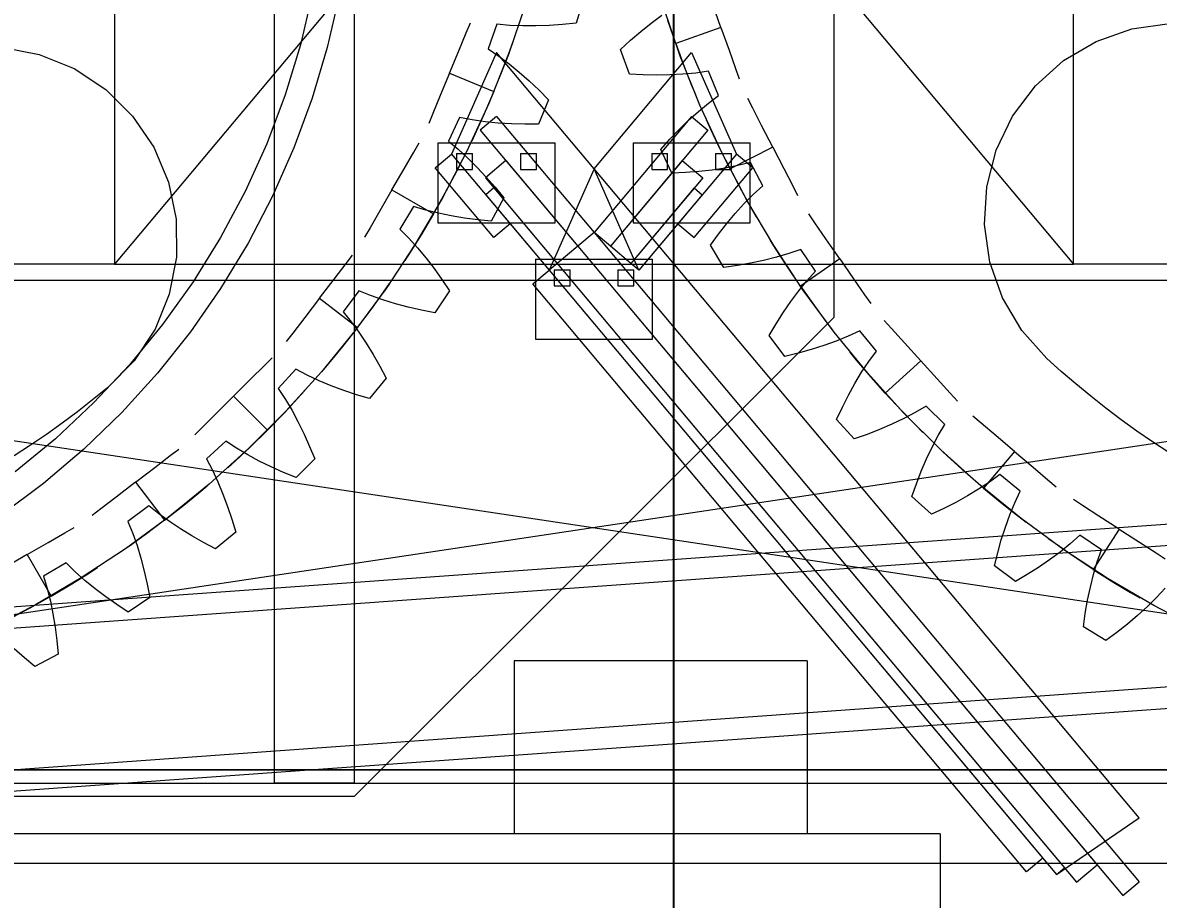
# Model space of a CAD drawing. Header units: millimetres. Extents: x -1970 to 59977, y -65068 to 6837.
# Drawn here: x 25513.7 to 25940, y 1271.4 to 1600.7 of the extents above; entities that cross this region are included whole.
import ezdxf

# ---------------------------------------------------------------- set-up
doc = ezdxf.new("R2010")
doc.units = ezdxf.units.MM
doc.layers.add('COTAS_P', color=1, linetype='Continuous', lineweight=0)
doc.layers.add('lateral_briquetadora', color=7, linetype='Continuous', lineweight=0)
doc.dimstyles.new('R19_100', dxfattribs={"dimtxt": 250, "dimasz": 150, "dimexe": 150, "dimexo": 80, "dimgap": 100, "dimtad": 1, "dimtih": 1, "dimtoh": 1, "dimdsep": 46, "dimcen": 0.09, "dimadec": 0, "dimazin": 0, "dimtfac": 1, "dimtdec": 4, "dimtofl": 0, "dimtmove": 0, "dimatfit": 3, "dimfxl": 1, "dimtolj": 1, "dimtzin": 0, "dimarcsym": 0})

# ---------------------------------------------------------------- blocks, each defined once
blk = doc.blocks.new('*D5')
at = {"layer": 'COTAS_P', "color": 0, "lineweight": -2, "transparency": 16777216}
for p, q in [((25438.19, 3195.06), (25908.19, 3195.06)), ((25758.19, 150), (25758.19, 3045.06)), ((25438.19, 0), (25908.19, 0))]:
    blk.add_line(p, q, dxfattribs=at)
at = {"layer": 'COTAS_P', "color": 0, "transparency": 16777216}
for points in [[(25733.19, 3045.06), (25783.19, 3045.06), (25758.19, 3195.06)], [(25733.19, 150), (25783.19, 150), (25758.19, 0)]]:
    blk.add_solid(points, dxfattribs=at)
at = {"layer": 'Defpoints', "color": 0, "transparency": 16777216}
for p in [(25358.19, 3195.06), (25758.19, 3195.06), (25358.19, 0)]:
    blk.add_point(p, dxfattribs=at)
blk = doc.blocks.new('*D6')
at = {"layer": 'COTAS_P', "color": 0, "lineweight": -2, "transparency": 16777216}
for p, q in [((25128.19, 1262), (25128.19, 2232)), ((27628.19, 1262), (27628.19, 2232)), ((25278.19, 2082), (27478.19, 2082))]:
    blk.add_line(p, q, dxfattribs=at)
at = {"layer": 'COTAS_P', "color": 0, "transparency": 16777216}
for points in [[(25278.19, 2107), (25278.19, 2057), (25128.19, 2082)], [(27478.19, 2107), (27478.19, 2057), (27628.19, 2082)]]:
    blk.add_solid(points, dxfattribs=at)
at = {"layer": 'Defpoints', "color": 0, "transparency": 16777216}
for p in [(27628.19, 2082), (25128.19, 1182), (27628.19, 1182)]:
    blk.add_point(p, dxfattribs=at)

msp = doc.modelspace()

# ---------------------------------------------------------------- linework, layer by layer
at = {"layer": 'lateral_briquetadora'}
for p, q in [((25548.187, 1940), (25548.187, 1510)), ((25548.187, 1940), (25908.187, 1510)), ((25908.187, 1940), (25548.187, 1510)), ((25908.187, 1510), (25908.187, 1940)), ((25818.187, 1655), (25818.187, 1490)), ((25608.187, 1315), (25608.187, 1650)), ((25638.187, 1650), (25638.187, 1315)), ((25622.422, 1611.473), (25617.964, 1592.354)), ((25632.47, 1610.741), (25628.048, 1591.367)), ((25702.448, 1607.575), (25696.02, 1588.77)), ((25724.328, 1609.985), (25721.465, 1600.548)), ((25775.814, 1598.919), (25772.744, 1607.498)), ((25749.684, 1600.547), (25753.657, 1603.483)), ((25760.569, 1588.187), (25754.112, 1606.982)), ((25680.232, 1596.949), (25681.783, 1600.696)), ((25691.722, 1600.155), (25688.404, 1590.882)), ((25696.523, 1599.71), (25691.722, 1600.155)), ((25701.4, 1599.496), (25696.523, 1599.71)), ((25706.339, 1599.488), (25701.4, 1599.496)), ((25711.333, 1599.667), (25706.339, 1599.488)), ((25716.377, 1600.023), (25711.333, 1599.667)), ((25721.465, 1600.548), (25716.377, 1600.023)), ((25745.78, 1597.428), (25749.684, 1600.547)), ((25758.866, 1592.855), (25755.896, 1601.47)), ((25775.814, 1598.919), (25758.866, 1592.855)), ((25775.814, 1598.919), (25778.883, 1590.34)), ((25930.117, 1598.383), (25944.189, 1600.379)), ((25677.435, 1590.199), (25680.232, 1596.949)), ((25741.941, 1594.137), (25745.78, 1597.428)), ((25916.705, 1593.68), (25930.117, 1598.383)), ((25505.848, 1591.501), (25519.805, 1588.817)), ((25617.964, 1592.354), (25612.266, 1573.568)), ((25628.048, 1591.367), (25622.394, 1572.316)), ((25688.404, 1590.882), (25692.398, 1588.18)), ((25696.544, 1590.192), (25697.919, 1594.012)), ((25738.166, 1590.685), (25741.941, 1594.137)), ((25741.488, 1581.4), (25738.166, 1590.685)), ((25758.866, 1592.855), (25762.035, 1584.311)), ((25778.883, 1590.34), (25781.345, 1583.46)), ((25904.469, 1586.452), (25916.705, 1593.68)), ((25519.805, 1588.817), (25532.97, 1583.462)), ((25673.948, 1581.781), (25677.435, 1590.199)), ((25691.542, 1589.523), (25674.689, 1551.381)), ((25696.02, 1588.77), (25688.648, 1570.314)), ((25728.187, 1545.851), (25691.542, 1589.523)), ((25692.398, 1588.18), (25696.303, 1585.252)), ((25693.968, 1583.352), (25696.544, 1590.192)), ((25728.187, 1545.851), (25764.831, 1589.523)), ((25767.971, 1569.743), (25760.569, 1588.187)), ((25764.831, 1589.523), (25781.684, 1551.381)), ((25893.877, 1576.974), (25904.469, 1586.452)), ((25532.97, 1583.462), (25544.837, 1575.641)), ((25673.948, 1581.781), (25670.462, 1573.363)), ((25673.948, 1581.781), (25690.578, 1574.892)), ((25690.578, 1574.892), (25693.968, 1583.352)), ((25696.303, 1585.252), (25700.126, 1582.125)), ((25700.126, 1582.125), (25703.873, 1578.818)), ((25766.441, 1581.787), (25761.581, 1581.335)), ((25762.035, 1584.311), (25764.721, 1577.512)), ((25771.215, 1582.468), (25766.441, 1581.787)), ((25774.984, 1573.368), (25771.215, 1582.468)), ((25781.345, 1583.46), (25782.711, 1579.642)), ((25703.873, 1578.818), (25707.546, 1575.343)), ((25746.596, 1581.126), (25741.488, 1581.4)), ((25751.651, 1581.018), (25746.596, 1581.126)), ((25756.648, 1581.084), (25751.651, 1581.018)), ((25761.581, 1581.335), (25756.648, 1581.084)), ((25764.721, 1577.512), (25766.267, 1573.759)), ((25544.837, 1575.641), (25554.951, 1565.656)), ((25612.266, 1573.568), (25605.35, 1555.195)), ((25670.462, 1573.363), (25667.665, 1566.612)), ((25690.578, 1574.892), (25686.993, 1566.514)), ((25707.546, 1575.343), (25711.147, 1571.71)), ((25771.127, 1570.474), (25774.984, 1573.368)), ((25885.338, 1565.613), (25893.877, 1576.974)), ((25622.394, 1572.316), (25615.531, 1553.667)), ((25688.648, 1570.314), (25680.35, 1552.255)), ((25711.147, 1571.71), (25707.373, 1562.599)), ((25767.371, 1567.358), (25771.127, 1570.474)), ((25776.297, 1551.698), (25767.971, 1569.743)), ((25787.784, 1568.608), (25785.931, 1572.215)), ((25554.951, 1565.656), (25562.922, 1553.889)), ((25667.665, 1566.612), (25666.114, 1562.866)), ((25677.734, 1565.124), (25673.523, 1556.22)), ((25682.469, 1564.21), (25677.734, 1565.124)), ((25686.993, 1566.514), (25683.978, 1559.855)), ((25691.542, 1565.523), (25685.413, 1560.38)), ((25691.542, 1565.523), (25728.187, 1521.851)), ((25764.831, 1565.523), (25728.187, 1521.851)), ((25763.705, 1564.047), (25767.371, 1567.358)), ((25764.831, 1565.523), (25770.96, 1560.38)), ((25791.122, 1562.109), (25787.784, 1568.608)), ((25879.18, 1552.804), (25885.338, 1565.613)), ((25687.301, 1563.519), (25682.469, 1564.21)), ((25692.216, 1563.027), (25687.301, 1563.519)), ((25697.204, 1562.716), (25692.216, 1563.027)), ((25702.258, 1562.576), (25697.204, 1562.716)), ((25707.373, 1562.599), (25702.258, 1562.576)), ((25756.627, 1556.909), (25760.125, 1560.56)), ((25760.125, 1560.56), (25763.705, 1564.047)), ((25772.078, 1560.541), (25770.395, 1564.235)), ((25775.205, 1553.934), (25772.078, 1560.541)), ((25795.285, 1554.004), (25791.122, 1562.109)), ((25673.523, 1556.22), (25677.233, 1553.14)), ((25683.978, 1559.855), (25682.25, 1556.182)), ((25685.413, 1560.38), (25722.058, 1516.709)), ((25770.96, 1560.38), (25734.315, 1516.709)), ((25753.209, 1553.103), (25756.627, 1556.909)), ((25562.922, 1553.889), (25568.444, 1540.793)), ((25605.35, 1555.195), (25597.248, 1537.313)), ((25615.531, 1553.667), (25607.487, 1535.496)), ((25656.852, 1545.766), (25660.506, 1552.094)), ((25660.506, 1552.094), (25662.533, 1555.606)), ((25669.542, 1555.523), (25713.542, 1555.523)), ((25669.542, 1555.523), (25669.542, 1525.523)), ((25680.35, 1552.255), (25671.149, 1534.64)), ((25677.233, 1553.14), (25680.832, 1549.843)), ((25713.542, 1525.523), (25713.542, 1555.523)), ((25742.831, 1555.523), (25786.831, 1555.523)), ((25742.831, 1555.523), (25742.831, 1525.523)), ((25757.426, 1544.189), (25753.209, 1553.103)), ((25779.274, 1545.779), (25775.205, 1553.934)), ((25795.285, 1554.004), (25779.274, 1545.779)), ((25786.831, 1525.523), (25786.831, 1555.523)), ((25795.285, 1554.004), (25799.448, 1545.899)), ((25875.639, 1539.04), (25879.18, 1552.804)), ((25668.561, 1546.239), (25674.689, 1551.381)), ((25674.689, 1551.381), (25711.334, 1507.71)), ((25674.689, 1551.381), (25696.676, 1525.178)), ((25676.542, 1551.523), (25682.542, 1551.523)), ((25676.542, 1551.523), (25676.542, 1545.523)), ((25680.832, 1549.843), (25684.331, 1546.357)), ((25682.542, 1545.523), (25682.542, 1551.523)), ((25695.055, 1548.89), (25687.395, 1542.462)), ((25695.055, 1548.89), (25722.058, 1516.709)), ((25700.542, 1551.523), (25706.542, 1551.523)), ((25700.542, 1551.523), (25700.542, 1545.523)), ((25706.542, 1545.523), (25706.542, 1551.523)), ((25761.318, 1548.89), (25734.315, 1516.709)), ((25781.684, 1551.381), (25745.04, 1507.71)), ((25749.831, 1551.523), (25755.831, 1551.523)), ((25749.831, 1551.523), (25749.831, 1545.523)), ((25755.831, 1545.523), (25755.831, 1551.523)), ((25781.684, 1551.381), (25759.697, 1525.178)), ((25761.318, 1548.89), (25768.978, 1542.462)), ((25773.831, 1551.523), (25779.831, 1551.523)), ((25773.831, 1551.523), (25773.831, 1545.523)), ((25785.526, 1534.097), (25776.297, 1551.698)), ((25779.831, 1545.523), (25779.831, 1551.523)), ((25787.813, 1546.239), (25781.684, 1551.381)), ((25786.904, 1548.165), (25782.22, 1547.02)), ((25791.547, 1539.479), (25786.904, 1548.165)), ((25652.297, 1537.875), (25656.852, 1545.766)), ((25690.547, 1520.036), (25668.561, 1546.239)), ((25675.796, 1543.265), (25677.659, 1546.873)), ((25676.542, 1545.523), (25682.542, 1545.523)), ((25684.331, 1546.357), (25687.736, 1542.698)), ((25700.542, 1545.523), (25706.542, 1545.523)), ((25728.187, 1545.851), (25711.334, 1507.71)), ((25932.802, 1302), (25728.187, 1545.851)), ((25745.04, 1507.71), (25728.187, 1545.851)), ((25749.831, 1545.523), (25755.831, 1545.523)), ((25762.535, 1544.417), (25757.426, 1544.189)), ((25767.577, 1544.804), (25762.535, 1544.417)), ((25765.826, 1520.036), (25787.813, 1546.239)), ((25772.544, 1545.36), (25767.577, 1544.804)), ((25777.428, 1546.093), (25772.544, 1545.36)), ((25773.831, 1545.523), (25779.831, 1545.523)), ((25782.22, 1547.02), (25777.428, 1546.093)), ((25779.274, 1545.779), (25783.532, 1537.722)), ((25799.448, 1545.899), (25802.787, 1539.399)), ((25568.444, 1540.793), (25571.306, 1526.872)), ((25672.35, 1536.819), (25675.796, 1543.265)), ((25687.395, 1542.462), (25714.398, 1510.281)), ((25687.736, 1542.698), (25691.051, 1538.88)), ((25768.978, 1542.462), (25741.975, 1510.281)), ((25787.993, 1536.22), (25791.547, 1539.479)), ((25802.787, 1539.399), (25804.64, 1535.792)), ((25597.248, 1537.313), (25587.994, 1520)), ((25607.487, 1535.496), (25598.295, 1517.878)), ((25652.297, 1537.875), (25647.741, 1529.984)), ((25652.297, 1537.875), (25667.885, 1528.875)), ((25667.885, 1528.875), (25672.35, 1536.819)), ((25690.609, 1538.632), (25687.545, 1536.06)), ((25687.545, 1536.06), (25711.334, 1507.71)), ((25694.277, 1534.911), (25689.629, 1526.214)), ((25690.609, 1538.632), (25714.398, 1510.281)), ((25691.051, 1538.88), (25694.277, 1534.911)), ((25765.764, 1538.632), (25741.975, 1510.281)), ((25768.829, 1536.06), (25745.04, 1507.71)), ((25765.764, 1538.632), (25768.829, 1536.06)), ((25783.532, 1537.722), (25787.081, 1531.332)), ((25784.56, 1532.751), (25787.993, 1536.22)), ((25874.851, 1524.849), (25875.639, 1539.04)), ((25660.381, 1531.632), (25655.317, 1523.184)), ((25665.003, 1530.258), (25660.381, 1531.632)), ((25671.149, 1534.64), (25661.067, 1517.514)), ((25781.237, 1529.097), (25784.56, 1532.751)), ((25795.635, 1516.987), (25785.526, 1534.097)), ((25787.081, 1531.332), (25789.104, 1527.812)), ((25571.306, 1526.872), (25571.396, 1512.66)), ((25647.741, 1529.984), (25644.087, 1523.656)), ((25667.885, 1528.875), (25663.237, 1521.036)), ((25669.744, 1529.098), (25665.003, 1530.258)), ((25674.586, 1528.126), (25669.744, 1529.098)), ((25679.52, 1527.327), (25674.586, 1528.126)), ((25684.536, 1526.693), (25679.52, 1527.327)), ((25689.629, 1526.214), (25684.536, 1526.693)), ((25778.015, 1525.275), (25781.237, 1529.097)), ((25811.109, 1525.515), (25808.801, 1528.849)), ((25644.087, 1523.656), (25642.06, 1520.144)), ((25655.317, 1523.184), (25658.707, 1519.755)), ((25669.542, 1525.523), (25713.542, 1525.523)), ((25696.676, 1525.178), (25690.547, 1520.036)), ((25742.831, 1525.523), (25786.831, 1525.523)), ((25759.697, 1525.178), (25765.826, 1520.036)), ((25774.892, 1521.299), (25778.015, 1525.275)), ((25815.267, 1519.506), (25811.109, 1525.515)), ((25876.846, 1510.778), (25874.851, 1524.849)), ((25587.994, 1520), (25577.627, 1503.329)), ((25598.295, 1517.878), (25587.994, 1500.884)), ((25658.707, 1519.755), (25661.966, 1516.121)), ((25663.237, 1521.036), (25659.378, 1514.828)), ((25728.187, 1521.851), (25722.058, 1516.709)), ((25728.187, 1521.851), (25932.802, 1278)), ((25734.315, 1516.709), (25728.187, 1521.851)), ((25771.864, 1517.177), (25774.892, 1521.299)), ((25796.591, 1515.466), (25794.44, 1518.909)), ((25820.453, 1512.014), (25815.267, 1519.506)), ((25661.067, 1517.514), (25650.131, 1500.92)), ((25659.378, 1514.828), (25657.185, 1511.412)), ((25661.966, 1516.121), (25665.106, 1512.309)), ((25722.058, 1516.709), (25714.398, 1510.281)), ((25722.058, 1516.709), (25926.674, 1272.858)), ((25722.058, 1516.709), (25917.032, 1284.348)), ((25741.975, 1510.281), (25734.315, 1516.709)), ((25776.934, 1508.719), (25771.864, 1517.177)), ((25806.597, 1500.411), (25795.635, 1516.987)), ((25800.553, 1509.324), (25796.591, 1515.466)), ((25801.331, 1513.966), (25796.653, 1512.574)), ((25805.881, 1515.565), (25801.331, 1513.966)), ((25811.353, 1507.376), (25805.881, 1515.565)), ((25548.187, 1510), (25108.187, 1510)), ((25548.187, 1510), (25908.187, 1510)), ((25571.396, 1512.66), (25568.713, 1498.703)), ((25630.646, 1504.4), (25635.094, 1510.197)), ((25635.094, 1510.197), (25637.563, 1513.414)), ((25665.106, 1512.309), (25668.136, 1508.334)), ((25706.187, 1511.851), (25750.187, 1511.851)), ((25706.187, 1511.851), (25706.187, 1481.851)), ((25714.398, 1510.281), (25711.334, 1507.71)), ((25714.398, 1510.281), (25909.371, 1277.92)), ((25714.398, 1510.281), (25904.872, 1283.283)), ((25745.04, 1507.71), (25741.975, 1510.281)), ((25750.187, 1481.851), (25750.187, 1511.851)), ((25781.996, 1509.446), (25776.934, 1508.719)), ((25786.976, 1510.326), (25781.996, 1509.446)), ((25791.864, 1511.366), (25786.976, 1510.326)), ((25796.653, 1512.574), (25791.864, 1511.366)), ((25805.652, 1501.77), (25800.553, 1509.324)), ((25820.453, 1512.014), (25805.652, 1501.77)), ((25820.453, 1512.014), (25825.638, 1504.522)), ((25881.549, 1497.366), (25876.846, 1510.778)), ((26348.187, 1510), (25908.187, 1510)), ((25668.136, 1508.334), (25671.06, 1504.209)), ((25705.205, 1502.568), (25711.334, 1507.71)), ((25711.334, 1507.71), (25901.808, 1280.712)), ((25711.334, 1507.71), (25896.665, 1286.84)), ((25713.187, 1507.851), (25719.187, 1507.851)), ((25713.187, 1507.851), (25713.187, 1501.851)), ((25719.187, 1501.851), (25719.187, 1507.851)), ((25737.187, 1507.851), (25743.187, 1507.851)), ((25737.187, 1507.851), (25737.187, 1501.851)), ((25743.187, 1501.851), (25743.187, 1507.851)), ((25808.135, 1503.784), (25811.353, 1507.376)), ((25108.187, 1504), (26348.187, 1504)), ((25108.187, 1504), (26334.853, 1320)), ((26348.187, 1504), (25121.52, 1320)), ((25577.627, 1503.329), (25566.193, 1487.372)), ((25587.994, 1500.884), (25576.625, 1484.586)), ((25625.099, 1497.171), (25630.646, 1504.4)), ((25650.131, 1500.92), (25638.368, 1484.901)), ((25649.101, 1499.448), (25651.419, 1502.781)), ((25671.06, 1504.209), (25673.883, 1499.943)), ((25890.537, 1281.698), (25705.205, 1502.568)), ((25713.187, 1501.851), (25719.187, 1501.851)), ((25737.187, 1501.851), (25743.187, 1501.851)), ((25805.058, 1499.995), (25808.135, 1503.784)), ((25805.652, 1501.77), (25810.925, 1494.338)), ((25825.638, 1504.522), (25829.796, 1498.514)), ((25568.713, 1498.703), (25563.358, 1485.538)), ((25625.099, 1497.171), (25619.552, 1489.942)), ((25625.099, 1497.171), (25639.379, 1486.213)), ((25639.828, 1500.002), (25633.961, 1492.091)), ((25644.293, 1498.182), (25639.828, 1500.002)), ((25648.897, 1496.562), (25644.293, 1498.182)), ((25644.843, 1493.507), (25649.101, 1499.448)), ((25653.621, 1495.12), (25648.897, 1496.562)), ((25673.883, 1499.943), (25668.404, 1491.744)), ((25802.109, 1496.033), (25805.058, 1499.995)), ((25818.385, 1484.411), (25806.597, 1500.411)), ((25829.796, 1498.514), (25832.104, 1495.18)), ((25888.778, 1485.129), (25881.549, 1497.366)), ((25349.739, 1369.773), (27106.851, 1495.911)), ((25639.379, 1486.213), (25644.843, 1493.507)), ((25658.453, 1493.842), (25653.621, 1495.12)), ((25663.383, 1492.719), (25658.453, 1493.842)), ((25668.404, 1491.744), (25663.383, 1492.719)), ((25799.278, 1491.914), (25802.109, 1496.033)), ((25810.925, 1494.338), (25815.278, 1488.466)), ((25619.552, 1489.942), (25615.104, 1484.145)), ((25633.961, 1492.091), (25636.998, 1488.346)), ((25636.998, 1488.346), (25639.885, 1484.411)), ((25818.187, 1490), (25638.187, 1310)), ((25796.56, 1487.651), (25799.278, 1491.914)), ((25815.278, 1488.466), (25817.743, 1485.24)), ((25839.86, 1485.834), (25837.136, 1488.839)), ((25350.312, 1361.793), (27107.423, 1487.931)), ((25566.193, 1487.372), (25553.739, 1472.196)), ((25563.358, 1485.538), (25555.537, 1473.671)), ((25576.625, 1484.586), (25564.235, 1469.049)), ((25615.104, 1484.145), (25612.636, 1480.928)), ((25638.368, 1484.901), (25625.809, 1469.499)), ((25639.379, 1486.213), (25633.748, 1479.048)), ((25639.885, 1484.411), (25642.636, 1480.309)), ((25793.95, 1483.252), (25796.56, 1487.651)), ((25830.969, 1469.028), (25818.385, 1484.411)), ((25827.961, 1484.982), (25823.59, 1482.945)), ((25834.209, 1477.368), (25827.961, 1484.982)), ((25844.767, 1480.42), (25839.86, 1485.834)), ((25898.255, 1474.537), (25888.778, 1485.129)), ((25642.636, 1480.309), (25645.262, 1476.056)), ((25706.187, 1481.851), (25750.187, 1481.851)), ((25799.824, 1475.331), (25793.95, 1483.252)), ((25819.071, 1481.101), (25814.423, 1479.429)), ((25823.59, 1482.945), (25819.071, 1481.101)), ((25850.886, 1473.669), (25844.767, 1480.42)), ((25633.748, 1479.048), (25629.112, 1473.397)), ((25645.262, 1476.056), (25647.768, 1471.665)), ((25804.791, 1476.552), (25799.824, 1475.331)), ((25809.66, 1477.915), (25804.791, 1476.552)), ((25814.423, 1479.429), (25809.66, 1477.915)), ((25826.777, 1473.977), (25824.196, 1477.11)), ((25831.359, 1473.479), (25834.209, 1477.368)), ((25553.739, 1472.196), (25540.319, 1457.868)), ((25555.537, 1473.671), (25545.551, 1463.557)), ((25599.264, 1466.808), (25604.431, 1471.975)), ((25604.431, 1471.975), (25607.298, 1474.842)), ((25629.112, 1473.397), (25626.492, 1470.296)), ((25647.768, 1471.665), (25650.159, 1467.143)), ((25831.507, 1468.404), (25826.777, 1473.977)), ((25828.669, 1469.406), (25831.359, 1473.479)), ((25850.886, 1473.669), (25837.548, 1461.581)), ((25850.886, 1473.669), (25857.005, 1466.918)), ((25903.629, 1469.708), (25898.255, 1474.537)), ((25564.235, 1469.049), (25550.875, 1454.338)), ((25592.821, 1460.365), (25599.264, 1466.808)), ((25616.273, 1470.54), (25609.659, 1463.242)), ((25625.809, 1469.499), (25612.487, 1454.753)), ((25620.539, 1468.291), (25616.273, 1470.54)), ((25624.962, 1466.227), (25620.539, 1468.291)), ((25650.159, 1467.143), (25643.903, 1459.52)), ((25826.122, 1465.174), (25828.669, 1469.406)), ((25844.315, 1454.303), (25830.969, 1469.028)), ((25837.548, 1461.581), (25831.507, 1468.404)), ((25857.005, 1466.918), (25861.912, 1461.504)), ((25909.104, 1464.994), (25903.629, 1469.708)), ((25545.551, 1463.557), (25539.947, 1458.997)), ((25609.659, 1463.242), (25612.315, 1459.217)), ((25616.916, 1459.49), (25619.648, 1462.492)), ((25629.522, 1464.329), (25624.962, 1466.227)), ((25634.205, 1462.584), (25629.522, 1464.329)), ((25639.001, 1460.983), (25634.205, 1462.584)), ((25823.708, 1460.798), (25826.122, 1465.174)), ((25914.678, 1460.398), (25909.104, 1464.994)), ((25539.947, 1458.997), (25534.247, 1454.558)), ((25592.821, 1460.365), (25586.378, 1453.922)), ((25592.821, 1460.365), (25605.549, 1447.637)), ((25611.918, 1454.156), (25616.916, 1459.49)), ((25612.315, 1459.217), (25614.802, 1455.018)), ((25643.903, 1459.52), (25639.001, 1460.983)), ((25821.421, 1456.289), (25823.708, 1460.798)), ((25837.548, 1461.581), (25843.746, 1454.9)), ((25861.912, 1461.504), (25864.635, 1458.499)), ((25920.349, 1455.921), (25914.678, 1460.398)), ((25540.319, 1457.868), (25525.99, 1444.448)), ((25534.247, 1454.558), (25528.454, 1450.24)), ((25550.875, 1454.338), (25536.6, 1440.514)), ((25586.378, 1453.922), (25581.212, 1448.756)), ((25612.487, 1454.753), (25598.434, 1440.7)), ((25605.549, 1447.637), (25611.918, 1454.156)), ((25614.802, 1455.018), (25617.138, 1450.666)), ((25819.255, 1451.655), (25821.421, 1456.289)), ((25843.746, 1454.9), (25848.829, 1449.647)), ((25858.39, 1440.272), (25844.315, 1454.303)), ((25848.782, 1454.255), (25844.466, 1451.977)), ((25852.933, 1456.71), (25848.782, 1454.255)), ((25859.897, 1449.746), (25852.933, 1456.71)), ((25926.113, 1451.566), (25920.349, 1455.921)), ((25528.454, 1450.24), (25522.571, 1446.047)), ((25617.138, 1450.666), (25619.334, 1446.176)), ((25825.877, 1444.348), (25819.255, 1451.655)), ((25840.004, 1449.857), (25835.413, 1447.884)), ((25844.466, 1451.977), (25840.004, 1449.857)), ((25848.829, 1449.647), (25851.694, 1446.77)), ((25857.441, 1445.596), (25859.897, 1449.746)), ((25873.544, 1450.246), (25870.452, 1452.87)), ((25879.115, 1445.519), (25873.544, 1450.246)), ((25931.969, 1447.334), (25926.113, 1451.566)), ((25522.571, 1446.047), (25516.6, 1441.98)), ((25581.212, 1448.756), (25578.344, 1445.888)), ((25605.549, 1447.637), (25599.031, 1441.269)), ((25619.334, 1446.176), (25621.398, 1441.56)), ((25830.701, 1446.05), (25825.877, 1444.348)), ((25835.413, 1447.884), (25830.701, 1446.05)), ((25855.164, 1441.279), (25857.441, 1445.596)), ((25886.063, 1439.624), (25879.115, 1445.519)), ((25937.913, 1443.227), (25931.969, 1447.334)), ((25516.6, 1441.98), (25510.543, 1438.04)), ((25525.99, 1444.448), (25510.815, 1431.994)), ((25589.945, 1443.527), (25582.647, 1436.913)), ((25593.969, 1440.871), (25589.945, 1443.527)), ((25599.031, 1441.269), (25593.697, 1436.271)), ((25621.398, 1441.56), (25623.334, 1436.826)), ((25853.044, 1436.818), (25855.164, 1441.279)), ((25943.943, 1439.248), (25937.913, 1443.227)), ((25536.6, 1440.514), (25521.468, 1427.632)), ((25563.244, 1433.634), (25569.041, 1438.082)), ((25569.041, 1438.082), (25572.258, 1440.551)), ((25582.647, 1436.913), (25584.896, 1432.648)), ((25598.434, 1440.7), (25583.687, 1427.377)), ((25598.169, 1438.384), (25593.969, 1440.871)), ((25602.521, 1436.048), (25598.169, 1438.384)), ((25623.334, 1436.826), (25616.361, 1429.853)), ((25851.071, 1432.226), (25853.044, 1436.818)), ((25873.157, 1426.973), (25858.39, 1440.272)), ((25862.121, 1436.783), (25859.152, 1439.552)), ((25886.063, 1439.624), (25874.418, 1425.899)), ((25886.063, 1439.624), (25893.011, 1433.729)), ((25354.107, 1308.929), (27111.218, 1435.067)), ((25556.016, 1428.088), (25563.244, 1433.634)), ((25584.896, 1432.648), (25586.959, 1428.224)), ((25593.697, 1436.271), (25590.694, 1433.539)), ((25607.01, 1433.852), (25602.521, 1436.048)), ((25611.627, 1431.789), (25607.01, 1433.852)), ((25867.538, 1431.875), (25862.121, 1436.783)), ((25893.011, 1433.729), (25898.583, 1429.002)), ((25616.361, 1429.853), (25611.627, 1431.789)), ((25849.236, 1427.514), (25851.071, 1432.226)), ((25874.418, 1425.899), (25867.538, 1431.875)), ((25880.555, 1431.023), (25876.665, 1428.172)), ((25888.168, 1424.774), (25880.555, 1431.023)), ((25898.583, 1429.002), (25901.675, 1426.379)), ((25354.68, 1300.95), (27111.791, 1427.088)), ((25521.468, 1427.632), (25505.543, 1415.747)), ((25556.016, 1428.088), (25548.787, 1422.541)), ((25556.016, 1428.088), (25566.973, 1413.807)), ((25583.687, 1427.377), (25568.285, 1414.818)), ((25574.138, 1419.438), (25579.789, 1424.075)), ((25579.789, 1424.075), (25582.89, 1426.695)), ((25586.959, 1428.224), (25588.857, 1423.664)), ((25847.535, 1422.691), (25849.236, 1427.514)), ((25872.593, 1425.482), (25868.361, 1422.935)), ((25876.665, 1428.172), (25872.593, 1425.482)), ((25888.579, 1414.438), (25873.157, 1426.973)), ((25874.418, 1425.899), (25881.435, 1420.084)), ((25886.132, 1420.404), (25888.168, 1424.774)), ((25548.787, 1422.541), (25542.99, 1418.093)), ((25588.857, 1423.664), (25590.603, 1418.981)), ((25854.842, 1416.068), (25847.535, 1422.691)), ((25863.984, 1420.522), (25859.475, 1418.234)), ((25868.361, 1422.935), (25863.984, 1420.522)), ((25881.435, 1420.084), (25887.16, 1415.539)), ((25884.288, 1415.884), (25886.132, 1420.404)), ((25911.585, 1419.359), (25908.177, 1421.557)), ((25542.99, 1418.093), (25539.773, 1415.624)), ((25561.095, 1419.226), (25553.184, 1413.359)), ((25564.84, 1416.188), (25561.095, 1419.226)), ((25568.776, 1413.302), (25564.84, 1416.188)), ((25566.973, 1413.807), (25574.138, 1419.438)), ((25590.603, 1418.981), (25592.204, 1414.185)), ((25859.475, 1418.234), (25854.842, 1416.068)), ((25882.616, 1411.237), (25884.288, 1415.884)), ((25887.16, 1415.539), (25890.375, 1413.061)), ((25917.726, 1415.4), (25911.585, 1419.359)), ((25568.285, 1414.818), (25552.267, 1403.056)), ((25553.184, 1413.359), (25555.004, 1408.893)), ((25566.973, 1413.807), (25559.679, 1408.344)), ((25572.878, 1410.55), (25568.776, 1413.302)), ((25592.204, 1414.185), (25593.667, 1409.284)), ((25881.102, 1406.474), (25882.616, 1411.237)), ((25904.617, 1402.701), (25888.579, 1414.438)), ((25925.384, 1410.462), (25917.726, 1415.4)), ((25523.202, 1405.446), (25529.53, 1409.099)), ((25529.53, 1409.099), (25533.042, 1411.127)), ((25559.679, 1408.344), (25553.738, 1404.085)), ((25555.004, 1408.893), (25556.624, 1404.289)), ((25577.13, 1407.925), (25572.878, 1410.55)), ((25581.522, 1405.419), (25577.13, 1407.925)), ((25593.667, 1409.284), (25586.044, 1403.028)), ((25910.562, 1408.166), (25906.971, 1404.948)), ((25918.751, 1402.694), (25910.562, 1408.166)), ((25925.384, 1410.462), (25915.63, 1395.334)), ((25925.384, 1410.462), (25933.041, 1405.525)), ((25515.312, 1400.89), (25523.202, 1405.446)), ((25552.267, 1403.056), (25535.673, 1392.119)), ((25553.738, 1404.085), (25550.405, 1401.768)), ((25556.624, 1404.289), (25558.066, 1399.565)), ((25586.044, 1403.028), (25581.522, 1405.419)), ((25879.738, 1401.605), (25881.102, 1406.474)), ((25902.017, 1404.52), (25898.713, 1406.878)), ((25908.028, 1400.361), (25902.017, 1404.52)), ((25906.971, 1404.948), (25903.182, 1401.872)), ((25921.228, 1391.791), (25904.617, 1402.701)), ((25917.153, 1398.145), (25918.751, 1402.694)), ((25933.041, 1405.525), (25939.183, 1401.565)), ((25515.312, 1400.89), (25507.421, 1396.334)), ((25515.312, 1400.89), (25524.312, 1385.302)), ((25558.066, 1399.565), (25559.344, 1394.734)), ((25878.518, 1396.638), (25879.738, 1401.605)), ((25899.219, 1398.923), (25895.101, 1396.092)), ((25903.182, 1401.872), (25899.219, 1398.923)), ((25915.63, 1395.334), (25908.028, 1400.361)), ((25939.183, 1401.565), (25942.591, 1399.368)), ((25530.003, 1397.869), (25521.555, 1392.806)), ((25533.432, 1394.479), (25530.003, 1397.869)), ((25537.065, 1391.221), (25533.432, 1394.479)), ((25538.358, 1393.808), (25541.775, 1396.001)), ((25559.344, 1394.734), (25560.467, 1389.804)), ((25886.439, 1390.763), (25878.518, 1396.638)), ((25895.101, 1396.092), (25890.837, 1393.373)), ((25915.63, 1395.334), (25923.345, 1390.485)), ((25915.761, 1393.467), (25917.153, 1398.145)), ((25535.673, 1392.119), (25518.546, 1382.038)), ((25521.555, 1392.806), (25522.928, 1388.184)), ((25524.312, 1385.302), (25532.15, 1389.949)), ((25532.15, 1389.949), (25538.358, 1393.808)), ((25540.878, 1388.08), (25537.065, 1391.221)), ((25890.837, 1393.373), (25886.439, 1390.763)), ((25914.552, 1388.678), (25915.761, 1393.467)), ((25938.37, 1381.737), (25921.228, 1391.791)), ((25923.345, 1390.485), (25929.615, 1386.726)), ((25522.928, 1388.184), (25524.089, 1383.443)), ((25544.853, 1385.051), (25540.878, 1388.08)), ((25560.467, 1389.804), (25561.443, 1384.783)), ((25913.513, 1383.789), (25914.552, 1388.678)), ((25929.615, 1386.726), (25933.126, 1384.689)), ((25942.665, 1388.361), (25939.407, 1384.806)), ((25518.546, 1382.038), (25500.931, 1372.836)), ((25524.312, 1385.302), (25516.367, 1380.837)), ((25524.089, 1383.443), (25525.061, 1378.6)), ((25548.978, 1382.126), (25544.853, 1385.051)), ((25553.243, 1379.304), (25548.978, 1382.126)), ((25561.443, 1384.783), (25553.243, 1379.304)), ((25912.633, 1378.81), (25913.513, 1383.789)), ((25935.937, 1381.373), (25932.283, 1378.05)), ((25939.407, 1384.806), (25935.937, 1381.373)), ((25956, 1372.563), (25938.37, 1381.737)), ((25516.367, 1380.837), (25509.921, 1377.39)), ((25525.061, 1378.6), (25525.859, 1373.666)), ((25911.905, 1373.747), (25912.633, 1378.81)), ((25932.283, 1378.05), (25928.462, 1374.829)), ((25525.859, 1373.666), (25526.494, 1368.65)), ((25920.364, 1368.677), (25911.905, 1373.747)), ((25928.462, 1374.829), (25924.485, 1371.706)), ((25526.494, 1368.65), (25526.972, 1363.558)), ((25924.485, 1371.706), (25920.364, 1368.677)), ((25514.307, 1362.136), (25510.489, 1365.451)), ((25518.275, 1358.909), (25514.307, 1362.136)), ((25526.972, 1363.558), (25518.275, 1358.909)), ((25698.187, 1361), (25698.187, 1296)), ((25808.187, 1361), (25698.187, 1361)), ((25808.187, 1361), (25808.187, 1296)), ((24628.187, 1320), (26828.187, 1320)), ((24748.187, 1320), (26708.187, 1320)), ((24832.187, 1320), (26334.853, 1320)), ((26624.187, 1320), (25121.52, 1320)), ((25448.187, 1315), (26008.187, 1315)), ((25638.187, 1315), (25608.187, 1315)), ((25638.187, 1310), (25038.187, 1310)), ((25901.808, 1280.712), (25932.802, 1302)), ((25858.187, 1296), (24878.187, 1296)), ((25808.187, 1296), (25698.187, 1296)), ((25858.187, 1296), (25858.187, 1264)), ((25448.187, 1285), (26008.187, 1285)), ((25896.665, 1286.84), (25890.537, 1281.698)), ((25909.371, 1277.92), (25917.032, 1284.348)), ((25901.808, 1280.712), (25904.872, 1283.283)), ((25926.674, 1272.858), (25932.802, 1278))]:
    msp.add_line(p, q, dxfattribs=at)

# ---------------------------------------------------------------- dimensions: what is measured, and where the dimension line sits
at = {"layer": 'COTAS_P'}
for p1, p2, distance, picture, middle in [((25358.187, 0), (25358.187, 3195.061), -400, '*D5', (25758.187, 1597.53)), ((25128.187, 1182), (27628.187, 1182), 900, '*D6', (26378.187, 2082))]:
    dim = msp.add_aligned_dim(p1=p1, p2=p2, distance=distance, text='<> P', dimstyle='R19_100', dxfattribs=at)
    dim.commit()
    dim.dimension.update_dxf_attribs({"geometry": picture, "text_midpoint": middle})

doc.saveas('drawing.dxf')
